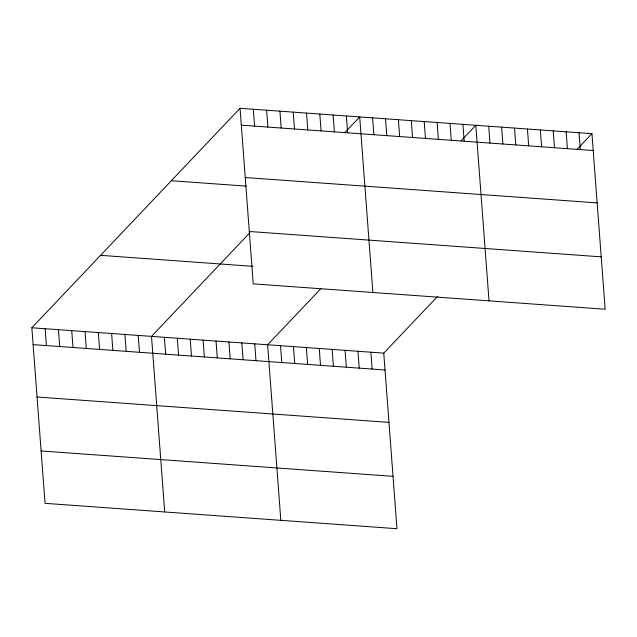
<?xml version="1.0" encoding="UTF-8"?>
<svg xmlns="http://www.w3.org/2000/svg" width="637" height="637" viewBox="0 0 637 637"><rect width="100%" height="100%" fill="white"/><g stroke="black" fill="none" stroke-linecap="round" stroke-linejoin="round"><path stroke-width="0.96" d="M437.746 296.229L383.761 353.137L396.962 528.702L45.052 503.334L31.85 327.768L240.038 108.298L591.948 133.666L605.15 309.232L253.239 283.863L240.038 108.298M249.903 232.656L151.502 336.392L164.704 511.965M344.967 132.44L359.69 116.921L372.884 292.487M321 288.505L267.628 344.768L280.829 520.333M461.092 140.809L475.815 125.29L489.017 300.855M577.226 149.185L591.948 133.666M241.304 125.155L593.214 150.523M245.245 177.524L597.156 202.892M171.337 180.725L246.352 186.131M249.298 231.486L601.209 256.854M100.55 255.341L252.961 266.33M31.85 327.768L383.761 353.137M33.116 344.625L385.027 369.993M37.057 397.002L388.968 422.371M41.11 450.964L393.029 476.333M579.049 132.735L580.315 149.591M566.142 131.803L567.408 148.66M553.242 130.872L554.509 147.728M540.335 129.94L541.601 146.797M527.428 129.016L528.702 145.873M514.529 128.085L515.795 144.941M501.622 127.153L502.896 144.01M488.722 126.222L489.988 143.078M462.916 124.366L464.182 141.223M450.009 123.435L451.275 140.291M437.109 122.503L438.375 139.36M424.202 121.571L425.468 138.428M411.303 120.64L412.569 137.496M398.396 119.708L399.662 136.565M385.496 118.785L386.763 135.641M372.589 117.853L373.855 134.71M370.861 352.205L372.127 369.062M346.393 115.966L347.659 132.822M357.954 351.274L359.22 368.13M333.095 115.002L334.369 131.859M345.055 350.35L346.321 367.207M319.806 114.047L321.072 130.904M332.148 349.418L333.414 366.275M306.508 113.091L307.775 129.948M319.248 348.487L320.515 365.343M293.211 112.128L294.485 128.985M306.341 347.555L307.607 364.412M279.922 111.172L281.188 128.029M293.442 346.624L294.708 363.48M266.624 110.217L267.89 127.074M280.535 345.7L281.801 362.557M253.335 109.253L254.601 126.11M254.728 343.837L255.994 360.693M241.821 342.905L243.095 359.762M228.922 341.973L230.188 358.83M216.015 341.042L217.289 357.906M203.115 340.118L204.381 356.975M190.208 339.187L191.474 356.043M177.309 338.255L178.575 355.112M164.402 337.323L165.668 354.18M138.205 335.436L139.471 352.293M124.908 334.481L126.182 351.337M111.618 333.517L112.884 350.374M98.321 332.562L99.587 349.418M85.032 331.606L86.298 348.463M71.734 330.643L73 347.499M58.437 329.687L59.703 346.544M45.147 328.732L46.413 345.588"/></g></svg>
